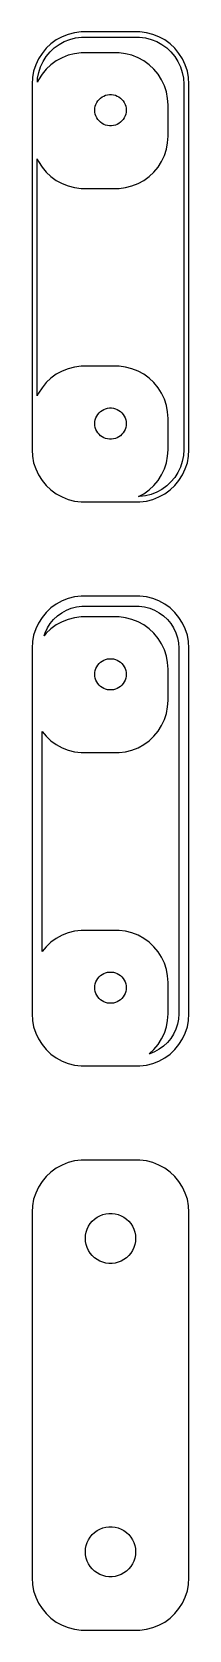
# Model space of a CAD drawing. Header units: metres. Extents: x -8 to 8, y 86 to 238.
import ezdxf

# ---------------------------------------------------------------- set-up
doc = ezdxf.new("R2010")
doc.units = ezdxf.units.M

msp = doc.modelspace()

# ---------------------------------------------------------------- linework, layer by layer
for p, q in [((-5.68712, 237.353), (-6.14484, 236.923)), ((-5.17912, 237.722), (-5.68712, 237.353)), ((-5.36839, 236.967), (-4.91121, 237.299)), ((-4.62889, 238.024), (-5.17912, 237.722)), ((-4.91121, 237.299), (-4.416, 237.572)), ((-4.04507, 238.255), (-4.62889, 238.024)), ((-4.416, 237.572), (-3.89056, 237.78)), ((-3.4369, 238.411), (-4.04507, 238.255)), ((-3.89056, 237.78), (-3.3432, 237.92)), ((-2.81395, 238.49), (-3.4369, 238.411)), ((-3.3432, 237.92), (-2.78255, 237.991)), ((2.81395, 238.49), (-2.81395, 238.49)), ((-2.78255, 237.991), (2.78255, 237.991)), ((2.78255, 237.991), (3.3432, 237.92)), ((3.4369, 238.411), (2.81395, 238.49)), ((3.3432, 237.92), (3.89056, 237.78)), ((4.04507, 238.255), (3.4369, 238.411)), ((3.89056, 237.78), (4.416, 237.572)), ((4.62889, 238.024), (4.04507, 238.255)), ((4.416, 237.572), (4.91121, 237.299)), ((5.17912, 237.722), (4.62889, 238.024)), ((4.91121, 237.299), (5.36839, 236.967)), ((5.68712, 237.353), (5.17912, 237.722)), ((6.14484, 236.923), (5.68712, 237.353)), ((-6.88153, 235.909), (-7.14888, 235.341)), ((-6.54507, 236.439), (-6.88153, 235.909)), ((-6.68399, 235.157), (-6.44337, 235.668)), ((-6.14484, 236.923), (-6.54507, 236.439)), ((-6.44337, 235.668), (-6.14056, 236.145)), ((-6.14056, 236.145), (-5.78035, 236.58)), ((-5.78035, 236.58), (-5.36839, 236.967)), ((-5.17912, 235.722), (-5.68712, 235.353)), ((-4.62889, 236.024), (-5.17912, 235.722)), ((-4.04507, 236.255), (-4.62889, 236.024)), ((-3.4369, 236.411), (-4.04507, 236.255)), ((-2.81395, 236.49), (-3.4369, 236.411)), ((0.81395, 236.49), (-2.81395, 236.49)), ((1.4369, 236.411), (0.81395, 236.49)), ((2.04507, 236.255), (1.4369, 236.411)), ((2.62889, 236.024), (2.04507, 236.255)), ((3.17912, 235.722), (2.62889, 236.024)), ((3.68712, 235.353), (3.17912, 235.722)), ((5.36839, 236.967), (5.78035, 236.58)), ((5.78035, 236.58), (6.14056, 236.145)), ((6.14056, 236.145), (6.44337, 235.668)), ((6.54507, 236.439), (6.14484, 236.923)), ((6.44337, 235.668), (6.68399, 235.157)), ((6.88153, 235.909), (6.54507, 236.439)), ((7.14888, 235.341), (6.88153, 235.909)), ((-7.46057, 234.127), (-7.5, 233.5)), ((-7.34291, 234.743), (-7.46057, 234.127)), ((-7.14888, 235.341), (-7.34291, 234.743)), ((-6.98859, 233.681), (-6.96451, 234.064)), ((-6.96451, 234.064), (-6.85861, 234.619)), ((-6.54507, 234.439), (-6.88153, 233.909)), ((-6.85861, 234.619), (-6.68399, 235.157)), ((-6.14484, 234.923), (-6.54507, 234.439)), ((-5.68712, 235.353), (-6.14484, 234.923)), ((4.14484, 234.923), (3.68712, 235.353)), ((4.54507, 234.439), (4.14484, 234.923)), ((4.88153, 233.909), (4.54507, 234.439)), ((6.68399, 235.157), (6.85861, 234.619)), ((6.85861, 234.619), (6.96451, 234.064)), ((6.96451, 234.064), (7, 233.5)), ((7.34291, 234.743), (7.14888, 235.341)), ((7.46057, 234.127), (7.34291, 234.743)), ((7.5, 233.5), (7.46057, 234.127)), ((-7.5, 233.5), (-7.5, 198.5)), ((-6.88153, 233.909), (-6.98859, 233.681)), ((5.14888, 233.341), (4.88153, 233.909)), ((5.34291, 232.743), (5.14888, 233.341)), ((5.46057, 232.127), (5.34291, 232.743)), ((7, 233.5), (7, 198.5)), ((7.5, 198.5), (7.5, 233.5)), ((-1.5, 231), (-1.48816, 231.188)), ((-1.48816, 230.812), (-1.5, 231)), ((-1.48816, 231.188), (-1.45287, 231.373)), ((-1.45287, 231.373), (-1.39465, 231.552)), ((-1.39465, 231.552), (-1.31445, 231.723)), ((-1.31445, 231.723), (-1.21352, 231.882)), ((-1.21352, 231.882), (-1.09344, 232.027)), ((-1.09344, 232.027), (-0.956131, 232.156)), ((-0.956131, 232.156), (-0.803726, 232.266)), ((-0.803726, 232.266), (-0.638657, 232.357)), ((-0.638657, 232.357), (-0.463516, 232.427)), ((-0.463516, 232.427), (-0.281067, 232.473)), ((-0.281067, 232.473), (-0.094177, 232.497)), ((-0.094177, 232.497), (0.094177, 232.497)), ((0.094177, 232.497), (0.281067, 232.473)), ((0.281067, 232.473), (0.463516, 232.427)), ((0.463516, 232.427), (0.638657, 232.357)), ((0.638657, 232.357), (0.803726, 232.266)), ((0.803726, 232.266), (0.956131, 232.156)), ((0.956131, 232.156), (1.09344, 232.027)), ((1.09344, 232.027), (1.21352, 231.882)), ((1.21352, 231.882), (1.31445, 231.723)), ((1.31445, 231.723), (1.39465, 231.552)), ((1.39465, 231.552), (1.45287, 231.373)), ((1.45287, 231.373), (1.48816, 231.188)), ((1.48816, 231.188), (1.5, 231)), ((1.5, 231), (1.48816, 230.812)), ((5.5, 231.5), (5.46057, 232.127)), ((5.5, 228.5), (5.5, 231.5)), ((-1.45287, 230.627), (-1.48816, 230.812)), ((-1.39465, 230.448), (-1.45287, 230.627)), ((-1.31445, 230.277), (-1.39465, 230.448)), ((-1.21352, 230.118), (-1.31445, 230.277)), ((-1.09344, 229.973), (-1.21352, 230.118)), ((-0.956131, 229.844), (-1.09344, 229.973)), ((-0.803726, 229.734), (-0.956131, 229.844)), ((-0.638657, 229.643), (-0.803726, 229.734)), ((-0.463516, 229.573), (-0.638657, 229.643)), ((-0.281067, 229.527), (-0.463516, 229.573)), ((-0.094177, 229.503), (-0.281067, 229.527)), ((0.094177, 229.503), (-0.094177, 229.503)), ((0.281067, 229.527), (0.094177, 229.503)), ((0.463516, 229.573), (0.281067, 229.527)), ((0.638657, 229.643), (0.463516, 229.573)), ((0.803726, 229.734), (0.638657, 229.643)), ((0.956131, 229.844), (0.803726, 229.734)), ((1.09344, 229.973), (0.956131, 229.844)), ((1.21352, 230.118), (1.09344, 229.973)), ((1.31445, 230.277), (1.21352, 230.118)), ((1.39465, 230.448), (1.31445, 230.277)), ((1.45287, 230.627), (1.39465, 230.448)), ((1.48816, 230.812), (1.45287, 230.627)), ((5.46057, 227.873), (5.5, 228.5)), ((4.88153, 226.091), (5.14888, 226.659)), ((5.14888, 226.659), (5.34291, 227.257)), ((5.34291, 227.257), (5.46057, 227.873)), ((-7, 203.657), (-7, 226.343)), ((-7, 226.343), (-6.88153, 226.091)), ((-6.88153, 226.091), (-6.54507, 225.561)), ((-6.54507, 225.561), (-6.14484, 225.077)), ((-6.14484, 225.077), (-5.68712, 224.647)), ((3.68712, 224.647), (4.14484, 225.077)), ((4.14484, 225.077), (4.54507, 225.561)), ((4.54507, 225.561), (4.88153, 226.091)), ((-5.68712, 224.647), (-5.17912, 224.278)), ((-5.17912, 224.278), (-4.62889, 223.976)), ((-4.62889, 223.976), (-4.04507, 223.745)), ((-4.04507, 223.745), (-3.4369, 223.589)), ((-3.4369, 223.589), (-2.81395, 223.51)), ((-2.81395, 223.51), (0.81395, 223.51)), ((0.81395, 223.51), (1.4369, 223.589)), ((1.4369, 223.589), (2.04507, 223.745)), ((2.04507, 223.745), (2.62889, 223.976)), ((2.62889, 223.976), (3.17912, 224.278)), ((3.17912, 224.278), (3.68712, 224.647)), ((-5.68712, 205.353), (-6.14484, 204.923)), ((-5.17912, 205.722), (-5.68712, 205.353)), ((-4.62889, 206.024), (-5.17912, 205.722)), ((-4.04507, 206.255), (-4.62889, 206.024)), ((-3.4369, 206.411), (-4.04507, 206.255)), ((-2.81395, 206.49), (-3.4369, 206.411)), ((0.81395, 206.49), (-2.81395, 206.49)), ((1.4369, 206.411), (0.81395, 206.49)), ((2.04507, 206.255), (1.4369, 206.411)), ((2.62889, 206.024), (2.04507, 206.255)), ((3.17912, 205.722), (2.62889, 206.024)), ((3.68712, 205.353), (3.17912, 205.722)), ((4.14484, 204.923), (3.68712, 205.353)), ((-6.88153, 203.909), (-7, 203.657)), ((-6.54507, 204.439), (-6.88153, 203.909)), ((-6.14484, 204.923), (-6.54507, 204.439)), ((4.54507, 204.439), (4.14484, 204.923)), ((4.88153, 203.909), (4.54507, 204.439)), ((5.14888, 203.341), (4.88153, 203.909)), ((-1.21352, 201.882), (-1.09344, 202.027)), ((-1.09344, 202.027), (-0.956131, 202.156)), ((-0.956131, 202.156), (-0.803726, 202.266)), ((-0.803726, 202.266), (-0.638657, 202.357)), ((-0.638657, 202.357), (-0.463516, 202.427)), ((-0.463516, 202.427), (-0.281067, 202.473)), ((-0.281067, 202.473), (-0.094177, 202.497)), ((-0.094177, 202.497), (0.094177, 202.497)), ((0.094177, 202.497), (0.281067, 202.473)), ((0.281067, 202.473), (0.463516, 202.427)), ((0.463516, 202.427), (0.638657, 202.357)), ((0.638657, 202.357), (0.803726, 202.266)), ((0.803726, 202.266), (0.956131, 202.156)), ((0.956131, 202.156), (1.09344, 202.027)), ((1.09344, 202.027), (1.21352, 201.882)), ((5.34291, 202.743), (5.14888, 203.341)), ((5.46057, 202.127), (5.34291, 202.743)), ((5.5, 201.5), (5.46057, 202.127)), ((-1.5, 201), (-1.48816, 201.188)), ((-1.48816, 200.812), (-1.5, 201)), ((-1.48816, 201.188), (-1.45287, 201.373)), ((-1.45287, 200.627), (-1.48816, 200.812)), ((-1.45287, 201.373), (-1.39465, 201.552)), ((-1.39465, 200.448), (-1.45287, 200.627)), ((-1.39465, 201.552), (-1.31445, 201.723)), ((-1.31445, 200.277), (-1.39465, 200.448)), ((-1.31445, 201.723), (-1.21352, 201.882)), ((1.21352, 201.882), (1.31445, 201.723)), ((1.31445, 201.723), (1.39465, 201.552)), ((1.39465, 200.448), (1.31445, 200.277)), ((1.39465, 201.552), (1.45287, 201.373)), ((1.45287, 200.627), (1.39465, 200.448)), ((1.45287, 201.373), (1.48816, 201.188)), ((1.48816, 200.812), (1.45287, 200.627)), ((1.48816, 201.188), (1.5, 201)), ((1.5, 201), (1.48816, 200.812)), ((5.5, 198.5), (5.5, 201.5)), ((-1.21352, 200.118), (-1.31445, 200.277)), ((-1.09344, 199.973), (-1.21352, 200.118)), ((-0.956131, 199.844), (-1.09344, 199.973)), ((-0.803726, 199.734), (-0.956131, 199.844)), ((-0.638657, 199.643), (-0.803726, 199.734)), ((-0.463516, 199.573), (-0.638657, 199.643)), ((-0.281067, 199.527), (-0.463516, 199.573)), ((-0.094177, 199.503), (-0.281067, 199.527)), ((0.094177, 199.503), (-0.094177, 199.503)), ((0.281067, 199.527), (0.094177, 199.503)), ((0.463516, 199.573), (0.281067, 199.527)), ((0.638657, 199.643), (0.463516, 199.573)), ((0.803726, 199.734), (0.638657, 199.643)), ((0.956131, 199.844), (0.803726, 199.734)), ((1.09344, 199.973), (0.956131, 199.844)), ((1.21352, 200.118), (1.09344, 199.973)), ((1.31445, 200.277), (1.21352, 200.118)), ((-7.5, 198.5), (-7.46057, 197.873)), ((-7.46057, 197.873), (-7.34291, 197.257)), ((5.34291, 197.257), (5.46057, 197.873)), ((5.46057, 197.873), (5.5, 198.5)), ((6.85861, 197.381), (6.68399, 196.843)), ((6.96451, 197.936), (6.85861, 197.381)), ((7, 198.5), (6.96451, 197.936)), ((7.34291, 197.257), (7.46057, 197.873)), ((7.46057, 197.873), (7.5, 198.5)), ((-7.34291, 197.257), (-7.14888, 196.659)), ((-7.14888, 196.659), (-6.88153, 196.091)), ((-6.88153, 196.091), (-6.54507, 195.561)), ((4.54507, 195.561), (4.88153, 196.091)), ((4.88153, 196.091), (5.14888, 196.659)), ((5.14888, 196.659), (5.34291, 197.257)), ((6.14056, 195.855), (5.78035, 195.42)), ((6.44337, 196.332), (6.14056, 195.855)), ((6.68399, 196.843), (6.44337, 196.332)), ((6.54507, 195.561), (6.88153, 196.091)), ((6.88153, 196.091), (7.14888, 196.659)), ((7.14888, 196.659), (7.34291, 197.257)), ((-6.54507, 195.561), (-6.14484, 195.077)), ((-6.14484, 195.077), (-5.68712, 194.647)), ((-5.68712, 194.647), (-5.17912, 194.278)), ((3.17912, 194.278), (3.68712, 194.647)), ((3.68712, 194.647), (4.14484, 195.077)), ((4.416, 194.428), (3.89056, 194.22)), ((4.14484, 195.077), (4.54507, 195.561)), ((4.91121, 194.701), (4.416, 194.428)), ((5.36839, 195.033), (4.91121, 194.701)), ((5.17912, 194.278), (5.68712, 194.647)), ((5.78035, 195.42), (5.36839, 195.033)), ((5.68712, 194.647), (6.14484, 195.077)), ((6.14484, 195.077), (6.54507, 195.561)), ((-5.17912, 194.278), (-4.62889, 193.976)), ((-4.62889, 193.976), (-4.04507, 193.745)), ((-4.04507, 193.745), (-3.4369, 193.589)), ((-3.4369, 193.589), (-2.81395, 193.51)), ((-2.81395, 193.51), (2.81395, 193.51)), ((2.68895, 194.009), (3.17912, 194.278)), ((2.78255, 194.009), (2.68895, 194.009)), ((3.3432, 194.08), (2.78255, 194.009)), ((2.81395, 193.51), (3.4369, 193.589)), ((3.89056, 194.22), (3.3432, 194.08)), ((3.4369, 193.589), (4.04507, 193.745)), ((4.04507, 193.745), (4.62889, 193.976)), ((4.62889, 193.976), (5.17912, 194.278)), ((-5.17912, 183.722), (-5.68712, 183.353)), ((-4.62889, 184.024), (-5.17912, 183.722)), ((-4.04507, 184.255), (-4.62889, 184.024)), ((-3.4369, 184.411), (-4.04507, 184.255)), ((-2.81395, 184.49), (-3.4369, 184.411)), ((2.81395, 184.49), (-2.81395, 184.49)), ((3.4369, 184.411), (2.81395, 184.49)), ((4.04507, 184.255), (3.4369, 184.411)), ((4.62889, 184.024), (4.04507, 184.255)), ((5.17912, 183.722), (4.62889, 184.024)), ((5.68712, 183.353), (5.17912, 183.722)), ((-6.54507, 182.439), (-6.88153, 181.909)), ((-6.14484, 182.923), (-6.54507, 182.439)), ((-5.68712, 183.353), (-6.14484, 182.923)), ((-5.75417, 181.864), (-5.43219, 182.254)), ((-5.43219, 182.254), (-5.06395, 182.599)), ((-5.06395, 182.599), (-4.65529, 182.896)), ((-4.65529, 182.896), (-4.21265, 183.14)), ((-4.04507, 182.255), (-4.62889, 182.024)), ((-4.21265, 183.14), (-3.74298, 183.326)), ((-3.4369, 182.411), (-4.04507, 182.255)), ((-3.74298, 183.326), (-3.25371, 183.451)), ((-2.81395, 182.49), (-3.4369, 182.411)), ((-3.25371, 183.451), (-2.75256, 183.514)), ((0.81395, 182.49), (-2.81395, 182.49)), ((-2.75256, 183.514), (2.75256, 183.514)), ((1.4369, 182.411), (0.81395, 182.49)), ((2.04507, 182.255), (1.4369, 182.411)), ((2.62889, 182.024), (2.04507, 182.255)), ((2.75256, 183.514), (3.25371, 183.451)), ((3.25371, 183.451), (3.74298, 183.326)), ((3.74298, 183.326), (4.21265, 183.14)), ((4.21265, 183.14), (4.65529, 182.896)), ((4.65529, 182.896), (5.06395, 182.599)), ((5.06395, 182.599), (5.43219, 182.254)), ((5.43219, 182.254), (5.75417, 181.864)), ((6.14484, 182.923), (5.68712, 183.353)), ((6.54507, 182.439), (6.14484, 182.923)), ((6.88153, 181.909), (6.54507, 182.439)), ((-7.34291, 180.743), (-7.46057, 180.127)), ((-7.14888, 181.341), (-7.34291, 180.743)), ((-6.88153, 181.909), (-7.14888, 181.341)), ((-6.33244, 180.696), (-6.23991, 180.981)), ((-6.14484, 180.923), (-6.33244, 180.696)), ((-6.23991, 180.981), (-6.02484, 181.438)), ((-5.68712, 181.353), (-6.14484, 180.923)), ((-6.02484, 181.438), (-5.75417, 181.864)), ((-5.17912, 181.722), (-5.68712, 181.353)), ((-4.62889, 182.024), (-5.17912, 181.722)), ((3.17912, 181.722), (2.62889, 182.024)), ((3.68712, 181.353), (3.17912, 181.722)), ((4.14484, 180.923), (3.68712, 181.353)), ((4.54507, 180.439), (4.14484, 180.923)), ((5.75417, 181.864), (6.02484, 181.438)), ((6.02484, 181.438), (6.23991, 180.981)), ((6.23991, 180.981), (6.39601, 180.5)), ((7.14888, 181.341), (6.88153, 181.909)), ((7.34291, 180.743), (7.14888, 181.341)), ((7.46057, 180.127), (7.34291, 180.743)), ((-7.46057, 180.127), (-7.5, 179.5)), ((-7.5, 179.5), (-7.5, 144.5)), ((4.88153, 179.909), (4.54507, 180.439)), ((5.14888, 179.341), (4.88153, 179.909)), ((5.34291, 178.743), (5.14888, 179.341)), ((6.39601, 180.5), (6.49066, 180.004)), ((6.49066, 180.004), (6.52237, 179.5)), ((6.52237, 179.5), (6.52237, 144.5)), ((7.5, 179.5), (7.46057, 180.127)), ((7.5, 144.5), (7.5, 179.5)), ((-1.45287, 177.373), (-1.39465, 177.552)), ((-1.39465, 177.552), (-1.31445, 177.723)), ((-1.31445, 177.723), (-1.21352, 177.882)), ((-1.21352, 177.882), (-1.09344, 178.027)), ((-1.09344, 178.027), (-0.956131, 178.156)), ((-0.956131, 178.156), (-0.803726, 178.266)), ((-0.803726, 178.266), (-0.638657, 178.357)), ((-0.638657, 178.357), (-0.463516, 178.427)), ((-0.463516, 178.427), (-0.281067, 178.473)), ((-0.281067, 178.473), (-0.094177, 178.497)), ((-0.094177, 178.497), (0.094177, 178.497)), ((0.094177, 178.497), (0.281067, 178.473)), ((0.281067, 178.473), (0.463516, 178.427)), ((0.463516, 178.427), (0.638657, 178.357)), ((0.638657, 178.357), (0.803726, 178.266)), ((0.803726, 178.266), (0.956131, 178.156)), ((0.956131, 178.156), (1.09344, 178.027)), ((1.09344, 178.027), (1.21352, 177.882)), ((1.21352, 177.882), (1.31445, 177.723)), ((1.31445, 177.723), (1.39465, 177.552)), ((1.39465, 177.552), (1.45287, 177.373)), ((5.46057, 178.127), (5.34291, 178.743)), ((5.5, 177.5), (5.46057, 178.127)), ((5.5, 174.5), (5.5, 177.5)), ((-1.5, 177), (-1.48816, 177.188)), ((-1.48816, 176.812), (-1.5, 177)), ((-1.48816, 177.188), (-1.45287, 177.373)), ((-1.45287, 176.627), (-1.48816, 176.812)), ((-1.39465, 176.448), (-1.45287, 176.627)), ((-1.31445, 176.277), (-1.39465, 176.448)), ((-1.21352, 176.118), (-1.31445, 176.277)), ((-1.09344, 175.973), (-1.21352, 176.118)), ((-0.956131, 175.844), (-1.09344, 175.973)), ((1.09344, 175.973), (0.956131, 175.844)), ((1.21352, 176.118), (1.09344, 175.973)), ((1.31445, 176.277), (1.21352, 176.118)), ((1.39465, 176.448), (1.31445, 176.277)), ((1.45287, 176.627), (1.39465, 176.448)), ((1.45287, 177.373), (1.48816, 177.188)), ((1.48816, 176.812), (1.45287, 176.627)), ((1.48816, 177.188), (1.5, 177)), ((1.5, 177), (1.48816, 176.812)), ((-0.803726, 175.734), (-0.956131, 175.844)), ((-0.638657, 175.643), (-0.803726, 175.734)), ((-0.463516, 175.573), (-0.638657, 175.643)), ((-0.281067, 175.527), (-0.463516, 175.573)), ((-0.094177, 175.503), (-0.281067, 175.527)), ((0.094177, 175.503), (-0.094177, 175.503)), ((0.281067, 175.527), (0.094177, 175.503)), ((0.463516, 175.573), (0.281067, 175.527)), ((0.638657, 175.643), (0.463516, 175.573)), ((0.803726, 175.734), (0.638657, 175.643)), ((0.956131, 175.844), (0.803726, 175.734)), ((5.46057, 173.873), (5.5, 174.5)), ((5.14888, 172.659), (5.34291, 173.257)), ((5.34291, 173.257), (5.46057, 173.873)), ((-6.52237, 150.466), (-6.52237, 171.534)), ((-6.52237, 171.534), (-6.14484, 171.077)), ((4.14484, 171.077), (4.54507, 171.561)), ((4.54507, 171.561), (4.88153, 172.091)), ((4.88153, 172.091), (5.14888, 172.659)), ((-6.14484, 171.077), (-5.68712, 170.647)), ((-5.68712, 170.647), (-5.17912, 170.278)), ((-5.17912, 170.278), (-4.62889, 169.976)), ((-4.62889, 169.976), (-4.04507, 169.745)), ((2.04507, 169.745), (2.62889, 169.976)), ((2.62889, 169.976), (3.17912, 170.278)), ((3.17912, 170.278), (3.68712, 170.647)), ((3.68712, 170.647), (4.14484, 171.077)), ((-4.04507, 169.745), (-3.4369, 169.589)), ((-3.4369, 169.589), (-2.81395, 169.51)), ((-2.81395, 169.51), (0.81395, 169.51)), ((0.81395, 169.51), (1.4369, 169.589)), ((1.4369, 169.589), (2.04507, 169.745)), ((-5.17912, 151.722), (-5.68712, 151.353)), ((-4.62889, 152.024), (-5.17912, 151.722)), ((-4.04507, 152.255), (-4.62889, 152.024)), ((-3.4369, 152.411), (-4.04507, 152.255)), ((-2.81395, 152.49), (-3.4369, 152.411)), ((0.81395, 152.49), (-2.81395, 152.49)), ((1.4369, 152.411), (0.81395, 152.49)), ((2.04507, 152.255), (1.4369, 152.411)), ((2.62889, 152.024), (2.04507, 152.255)), ((3.17912, 151.722), (2.62889, 152.024)), ((3.68712, 151.353), (3.17912, 151.722)), ((-6.14484, 150.923), (-6.52237, 150.466)), ((-5.68712, 151.353), (-6.14484, 150.923)), ((4.14484, 150.923), (3.68712, 151.353)), ((4.54507, 150.439), (4.14484, 150.923)), ((4.88153, 149.909), (4.54507, 150.439)), ((-0.638657, 148.357), (-0.463516, 148.427)), ((-0.463516, 148.427), (-0.281067, 148.473)), ((-0.281067, 148.473), (-0.094177, 148.497)), ((-0.094177, 148.497), (0.094177, 148.497)), ((0.094177, 148.497), (0.281067, 148.473)), ((0.281067, 148.473), (0.463516, 148.427)), ((0.463516, 148.427), (0.638657, 148.357)), ((5.14888, 149.341), (4.88153, 149.909)), ((5.34291, 148.743), (5.14888, 149.341)), ((5.46057, 148.127), (5.34291, 148.743)), ((-1.5, 147), (-1.48816, 147.188)), ((-1.48816, 146.812), (-1.5, 147)), ((-1.48816, 147.188), (-1.45287, 147.373)), ((-1.45287, 147.373), (-1.39465, 147.552)), ((-1.39465, 147.552), (-1.31445, 147.723)), ((-1.31445, 147.723), (-1.21352, 147.882)), ((-1.21352, 147.882), (-1.09344, 148.027)), ((-1.09344, 148.027), (-0.956131, 148.156)), ((-0.956131, 148.156), (-0.803726, 148.266)), ((-0.803726, 148.266), (-0.638657, 148.357)), ((0.638657, 148.357), (0.803726, 148.266)), ((0.803726, 148.266), (0.956131, 148.156)), ((0.956131, 148.156), (1.09344, 148.027)), ((1.09344, 148.027), (1.21352, 147.882)), ((1.21352, 147.882), (1.31445, 147.723)), ((1.31445, 147.723), (1.39465, 147.552)), ((1.39465, 147.552), (1.45287, 147.373)), ((1.45287, 147.373), (1.48816, 147.188)), ((1.48816, 147.188), (1.5, 147)), ((1.5, 147), (1.48816, 146.812)), ((5.5, 147.5), (5.46057, 148.127)), ((5.5, 144.5), (5.5, 147.5)), ((-1.45287, 146.627), (-1.48816, 146.812)), ((-1.39465, 146.448), (-1.45287, 146.627)), ((-1.31445, 146.277), (-1.39465, 146.448)), ((-1.21352, 146.118), (-1.31445, 146.277)), ((-1.09344, 145.973), (-1.21352, 146.118)), ((-0.956131, 145.844), (-1.09344, 145.973)), ((-0.803726, 145.734), (-0.956131, 145.844)), ((-0.638657, 145.643), (-0.803726, 145.734)), ((-0.463516, 145.573), (-0.638657, 145.643)), ((-0.281067, 145.527), (-0.463516, 145.573)), ((-0.094177, 145.503), (-0.281067, 145.527)), ((0.094177, 145.503), (-0.094177, 145.503)), ((0.281067, 145.527), (0.094177, 145.503)), ((0.463516, 145.573), (0.281067, 145.527)), ((0.638657, 145.643), (0.463516, 145.573)), ((0.803726, 145.734), (0.638657, 145.643)), ((0.956131, 145.844), (0.803726, 145.734)), ((1.09344, 145.973), (0.956131, 145.844)), ((1.21352, 146.118), (1.09344, 145.973)), ((1.31445, 146.277), (1.21352, 146.118)), ((1.39465, 146.448), (1.31445, 146.277)), ((1.45287, 146.627), (1.39465, 146.448)), ((1.48816, 146.812), (1.45287, 146.627)), ((-7.5, 144.5), (-7.46057, 143.873)), ((-7.46057, 143.873), (-7.34291, 143.257)), ((5.34291, 143.257), (5.46057, 143.873)), ((5.46057, 143.873), (5.5, 144.5)), ((6.49066, 143.996), (6.39601, 143.5)), ((6.52237, 144.5), (6.49066, 143.996)), ((7.34291, 143.257), (7.46057, 143.873)), ((7.46057, 143.873), (7.5, 144.5)), ((-7.34291, 143.257), (-7.14888, 142.659)), ((-7.14888, 142.659), (-6.88153, 142.091)), ((4.88153, 142.091), (5.14888, 142.659)), ((5.14888, 142.659), (5.34291, 143.257)), ((6.02484, 142.562), (5.75417, 142.136)), ((6.23991, 143.019), (6.02484, 142.562)), ((6.39601, 143.5), (6.23991, 143.019)), ((6.88153, 142.091), (7.14888, 142.659)), ((7.14888, 142.659), (7.34291, 143.257)), ((-6.88153, 142.091), (-6.54507, 141.561)), ((-6.54507, 141.561), (-6.14484, 141.077)), ((-6.14484, 141.077), (-5.68712, 140.647)), ((3.70573, 140.665), (4.14484, 141.077)), ((4.21265, 140.86), (3.74298, 140.674)), ((4.14484, 141.077), (4.54507, 141.561)), ((4.65529, 141.104), (4.21265, 140.86)), ((4.54507, 141.561), (4.88153, 142.091)), ((5.06395, 141.401), (4.65529, 141.104)), ((5.43219, 141.746), (5.06395, 141.401)), ((5.75417, 142.136), (5.43219, 141.746)), ((5.68712, 140.647), (6.14484, 141.077)), ((6.14484, 141.077), (6.54507, 141.561)), ((6.54507, 141.561), (6.88153, 142.091)), ((-5.68712, 140.647), (-5.17912, 140.278)), ((-5.17912, 140.278), (-4.62889, 139.976)), ((-4.62889, 139.976), (-4.04507, 139.745)), ((-4.04507, 139.745), (-3.4369, 139.589)), ((-3.4369, 139.589), (-2.81395, 139.51)), ((-2.81395, 139.51), (2.81395, 139.51)), ((2.81395, 139.51), (3.4369, 139.589)), ((3.4369, 139.589), (4.04507, 139.745)), ((3.74298, 140.674), (3.70573, 140.665)), ((4.04507, 139.745), (4.62889, 139.976)), ((4.62889, 139.976), (5.17912, 140.278)), ((5.17912, 140.278), (5.68712, 140.647)), ((-4.04507, 130.255), (-4.62889, 130.024)), ((-3.4369, 130.411), (-4.04507, 130.255)), ((-2.81395, 130.49), (-3.4369, 130.411)), ((2.81395, 130.49), (-2.81395, 130.49)), ((3.4369, 130.411), (2.81395, 130.49)), ((4.04507, 130.255), (3.4369, 130.411)), ((4.62889, 130.024), (4.04507, 130.255)), ((-6.14484, 128.923), (-6.54507, 128.439)), ((-5.68712, 129.353), (-6.14484, 128.923)), ((-5.17912, 129.722), (-5.68712, 129.353)), ((-4.62889, 130.024), (-5.17912, 129.722)), ((5.17912, 129.722), (4.62889, 130.024)), ((5.68712, 129.353), (5.17912, 129.722)), ((6.14484, 128.923), (5.68712, 129.353)), ((6.54507, 128.439), (6.14484, 128.923)), ((-7.14888, 127.341), (-7.34291, 126.743)), ((-6.88153, 127.909), (-7.14888, 127.341)), ((-6.54507, 128.439), (-6.88153, 127.909)), ((6.88153, 127.909), (6.54507, 128.439)), ((7.14888, 127.341), (6.88153, 127.909)), ((7.34291, 126.743), (7.14888, 127.341)), ((-7.46057, 126.127), (-7.5, 125.5)), ((-7.5, 125.5), (-7.5, 90.5)), ((-7.34291, 126.743), (-7.46057, 126.127)), ((7.46057, 126.127), (7.34291, 126.743)), ((7.5, 125.5), (7.46057, 126.127)), ((7.5, 90.5), (7.5, 125.5)), ((-2.23146, 123.883), (-2.10313, 124.156)), ((-2.10313, 124.156), (-1.94164, 124.411)), ((-1.94164, 124.411), (-1.74951, 124.643)), ((-1.74951, 124.643), (-1.52982, 124.849)), ((-1.52982, 124.849), (-1.28598, 125.026)), ((-1.28598, 125.026), (-1.02187, 125.172)), ((-1.02187, 125.172), (-0.741638, 125.283)), ((-0.741638, 125.283), (-0.449707, 125.357)), ((-0.449707, 125.357), (-0.150696, 125.395)), ((-0.150696, 125.395), (0.150696, 125.395)), ((0.150696, 125.395), (0.449707, 125.357)), ((0.449707, 125.357), (0.741638, 125.283)), ((0.741638, 125.283), (1.02187, 125.172)), ((1.02187, 125.172), (1.28598, 125.026)), ((1.28598, 125.026), (1.52982, 124.849)), ((1.52982, 124.849), (1.74951, 124.643)), ((1.74951, 124.643), (1.94164, 124.411)), ((1.94164, 124.411), (2.10313, 124.156)), ((2.10313, 124.156), (2.23146, 123.883)), ((-2.39999, 123), (-2.38107, 123.301)), ((-2.38107, 122.699), (-2.39999, 123)), ((-2.38107, 123.301), (-2.32458, 123.597)), ((-2.32458, 122.403), (-2.38107, 122.699)), ((-2.32458, 123.597), (-2.23146, 123.883)), ((-2.23146, 122.117), (-2.32458, 122.403)), ((2.23146, 123.883), (2.32458, 123.597)), ((2.32458, 122.403), (2.23146, 122.117)), ((2.32458, 123.597), (2.38107, 123.301)), ((2.38107, 122.699), (2.32458, 122.403)), ((2.38107, 123.301), (2.39999, 123)), ((2.39999, 123), (2.38107, 122.699)), ((-2.10313, 121.844), (-2.23146, 122.117)), ((-1.94164, 121.589), (-2.10313, 121.844)), ((-1.74951, 121.357), (-1.94164, 121.589)), ((-1.52982, 121.151), (-1.74951, 121.357)), ((-1.28598, 120.974), (-1.52982, 121.151)), ((-1.02187, 120.828), (-1.28598, 120.974)), ((1.28598, 120.974), (1.02187, 120.828)), ((1.52982, 121.151), (1.28598, 120.974)), ((1.74951, 121.357), (1.52982, 121.151)), ((1.94164, 121.589), (1.74951, 121.357)), ((2.10313, 121.844), (1.94164, 121.589)), ((2.23146, 122.117), (2.10313, 121.844)), ((-0.741638, 120.717), (-1.02187, 120.828)), ((-0.449707, 120.643), (-0.741638, 120.717)), ((-0.150696, 120.605), (-0.449707, 120.643)), ((0.150696, 120.605), (-0.150696, 120.605)), ((0.449707, 120.643), (0.150696, 120.605)), ((0.741638, 120.717), (0.449707, 120.643)), ((1.02187, 120.828), (0.741638, 120.717)), ((-1.74951, 94.6429), (-1.52982, 94.8492)), ((-1.52982, 94.8492), (-1.28598, 95.0264)), ((-1.28598, 95.0264), (-1.02187, 95.1716)), ((-1.02187, 95.1716), (-0.741638, 95.2825)), ((-0.741638, 95.2825), (-0.449707, 95.3575)), ((-0.449707, 95.3575), (-0.150696, 95.3953)), ((-0.150696, 95.3953), (0.150696, 95.3953)), ((0.150696, 95.3953), (0.449707, 95.3575)), ((0.449707, 95.3575), (0.741638, 95.2825)), ((0.741638, 95.2825), (1.02187, 95.1716)), ((1.02187, 95.1716), (1.28598, 95.0264)), ((1.28598, 95.0264), (1.52982, 94.8492)), ((1.52982, 94.8492), (1.74951, 94.6429)), ((-2.38107, 93.3008), (-2.32458, 93.5969)), ((-2.32458, 93.5969), (-2.23146, 93.8835)), ((-2.23146, 93.8835), (-2.10313, 94.1562)), ((-2.10313, 94.1562), (-1.94164, 94.4107)), ((-1.94164, 94.4107), (-1.74951, 94.6429)), ((1.74951, 94.6429), (1.94164, 94.4107)), ((1.94164, 94.4107), (2.10313, 94.1562)), ((2.10313, 94.1562), (2.23146, 93.8835)), ((2.23146, 93.8835), (2.32458, 93.5969)), ((2.32458, 93.5969), (2.38107, 93.3008)), ((-2.39999, 93), (-2.38107, 93.3008)), ((-2.38107, 92.6992), (-2.39999, 93)), ((-2.32458, 92.4032), (-2.38107, 92.6992)), ((-2.23146, 92.1165), (-2.32458, 92.4032)), ((-2.10313, 91.8438), (-2.23146, 92.1165)), ((-1.94164, 91.5893), (-2.10313, 91.8438)), ((2.10313, 91.8438), (1.94164, 91.5893)), ((2.23146, 92.1165), (2.10313, 91.8438)), ((2.32458, 92.4032), (2.23146, 92.1165)), ((2.38107, 92.6992), (2.32458, 92.4032)), ((2.38107, 93.3008), (2.39999, 93)), ((2.39999, 93), (2.38107, 92.6992)), ((-7.5, 90.5), (-7.46057, 89.8733)), ((-1.74951, 91.3571), (-1.94164, 91.5893)), ((-1.52982, 91.1508), (-1.74951, 91.3571)), ((-1.28598, 90.9736), (-1.52982, 91.1508)), ((-1.02187, 90.8284), (-1.28598, 90.9736)), ((-0.741638, 90.7175), (-1.02187, 90.8284)), ((-0.449707, 90.6425), (-0.741638, 90.7175)), ((-0.150696, 90.6047), (-0.449707, 90.6425)), ((0.150696, 90.6047), (-0.150696, 90.6047)), ((0.449707, 90.6425), (0.150696, 90.6047)), ((0.741638, 90.7175), (0.449707, 90.6425)), ((1.02187, 90.8284), (0.741638, 90.7175)), ((1.28598, 90.9736), (1.02187, 90.8284)), ((1.52982, 91.1508), (1.28598, 90.9736)), ((1.74951, 91.3571), (1.52982, 91.1508)), ((1.94164, 91.5893), (1.74951, 91.3571)), ((7.46057, 89.8733), (7.5, 90.5)), ((-7.46057, 89.8733), (-7.34291, 89.2566)), ((-7.34291, 89.2566), (-7.14888, 88.6594)), ((7.14888, 88.6594), (7.34291, 89.2566)), ((7.34291, 89.2566), (7.46057, 89.8733)), ((-7.14888, 88.6594), (-6.88153, 88.0912)), ((-6.88153, 88.0912), (-6.54507, 87.5611)), ((-6.54507, 87.5611), (-6.14484, 87.0773)), ((6.14484, 87.0773), (6.54507, 87.5611)), ((6.54507, 87.5611), (6.88153, 88.0912)), ((6.88153, 88.0912), (7.14888, 88.6594)), ((-6.14484, 87.0773), (-5.68712, 86.6474)), ((-5.68712, 86.6474), (-5.17912, 86.2784)), ((-5.17912, 86.2784), (-4.62889, 85.9759)), ((-4.62889, 85.9759), (-4.04507, 85.7447)), ((-4.04507, 85.7447), (-3.4369, 85.5886)), ((3.4369, 85.5886), (4.04507, 85.7447)), ((4.04507, 85.7447), (4.62889, 85.9759)), ((4.62889, 85.9759), (5.17912, 86.2784)), ((5.17912, 86.2784), (5.68712, 86.6474)), ((5.68712, 86.6474), (6.14484, 87.0773)), ((-3.4369, 85.5886), (-2.81395, 85.5099)), ((-2.81395, 85.5099), (2.81395, 85.5099)), ((2.81395, 85.5099), (3.4369, 85.5886))]:
    msp.add_line(p, q)

doc.saveas('drawing.dxf')
